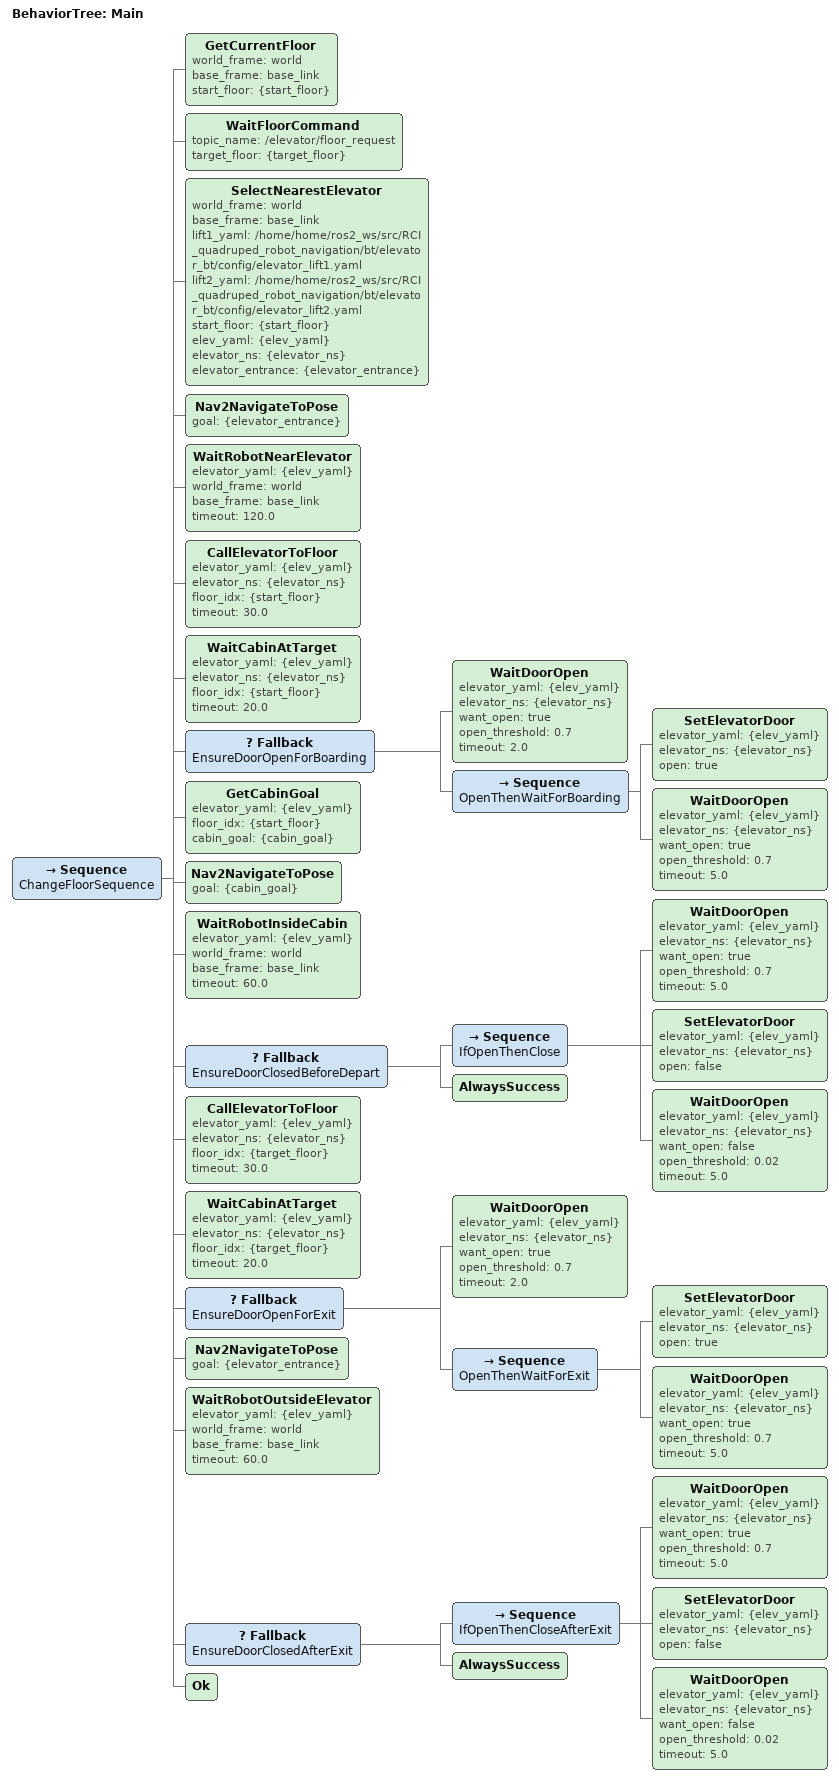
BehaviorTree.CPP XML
<root main_tree_to_execute="Main">

  <BehaviorTree ID="Main">
    <Sequence name="ChangeFloorSequence">
      <GetCurrentFloor
          world_frame="world"
          base_frame="base_link"
          start_floor="{start_floor}"/>

      <WaitFloorCommand
          topic_name="/elevator/floor_request"
          target_floor="{target_floor}"/>

      <SelectNearestElevator
          world_frame="world"
          base_frame="base_link"
          lift1_yaml="/home/home/ros2_ws/src/RCI_quadruped_robot_navigation/bt/elevator_bt/config/elevator_lift1.yaml"
          lift2_yaml="/home/home/ros2_ws/src/RCI_quadruped_robot_navigation/bt/elevator_bt/config/elevator_lift2.yaml"
          start_floor="{start_floor}"
          elev_yaml="{elev_yaml}"
          elevator_ns="{elevator_ns}"
          elevator_entrance="{elevator_entrance}"/>

      <!-- NavigateToElevatorEntrance -->
      <Nav2NavigateToPose
          goal="{elevator_entrance}"/>

      <!-- ElevatorSequence -->
      <WaitRobotNearElevator
          elevator_yaml="{elev_yaml}"
          world_frame="world"
          base_frame="base_link"
          timeout="120.0"/>

      <CallElevatorToFloor
          elevator_yaml="{elev_yaml}"
          elevator_ns="{elevator_ns}"
          floor_idx="{start_floor}"
          timeout="30.0"/>

      <WaitCabinAtTarget
          elevator_yaml="{elev_yaml}"
          elevator_ns="{elevator_ns}"
          floor_idx="{start_floor}"
          timeout="20.0"/>

      <Fallback name="EnsureDoorOpenForBoarding">
        <WaitDoorOpen
            elevator_yaml="{elev_yaml}"
            elevator_ns="{elevator_ns}"
            want_open="true"
            open_threshold="0.7"
            timeout="2.0"/>
        <Sequence name="OpenThenWaitForBoarding">
          <SetElevatorDoor
              elevator_yaml="{elev_yaml}"
              elevator_ns="{elevator_ns}"
              open="true"/>
          <WaitDoorOpen
              elevator_yaml="{elev_yaml}"
              elevator_ns="{elevator_ns}"
              want_open="true"
              open_threshold="0.7"
              timeout="5.0"/>
        </Sequence>
      </Fallback>

      <!-- NavigateIntoCabin -->
      <GetCabinGoal
        elevator_yaml="{elev_yaml}"
        floor_idx="{start_floor}"
        cabin_goal="{cabin_goal}"/>
      <Nav2NavigateToPose
          goal="{cabin_goal}"/>

      <WaitRobotInsideCabin
          elevator_yaml="{elev_yaml}"
          world_frame="world"
          base_frame="base_link"
          timeout="60.0"/>

      <Fallback name="EnsureDoorClosedBeforeDepart">
        <Sequence name="IfOpenThenClose">
          <WaitDoorOpen
              elevator_yaml="{elev_yaml}"
              elevator_ns="{elevator_ns}"
              want_open="true"
              open_threshold="0.7"
              timeout="5.0"/>
          <SetElevatorDoor
              elevator_yaml="{elev_yaml}"
              elevator_ns="{elevator_ns}"
              open="false"/>
          <WaitDoorOpen
              elevator_yaml="{elev_yaml}"
              elevator_ns="{elevator_ns}"
              want_open="false"
              open_threshold="0.02"
              timeout="5.0"/>
        </Sequence>
        <AlwaysSuccess/>
      </Fallback>

      <CallElevatorToFloor
          elevator_yaml="{elev_yaml}"
          elevator_ns="{elevator_ns}"
          floor_idx="{target_floor}"
          timeout="30.0"/>

      <WaitCabinAtTarget
          elevator_yaml="{elev_yaml}"
          elevator_ns="{elevator_ns}"
          floor_idx="{target_floor}"
          timeout="20.0"/>

      <Fallback name="EnsureDoorOpenForExit">
        <WaitDoorOpen
            elevator_yaml="{elev_yaml}"
            elevator_ns="{elevator_ns}"
            want_open="true"
            open_threshold="0.7"
            timeout="2.0"/>
        <Sequence name="OpenThenWaitForExit">
          <SetElevatorDoor
              elevator_yaml="{elev_yaml}"
              elevator_ns="{elevator_ns}"
              open="true"/>
          <WaitDoorOpen
              elevator_yaml="{elev_yaml}"
              elevator_ns="{elevator_ns}"
              want_open="true"
              open_threshold="0.7"
              timeout="5.0"/>
        </Sequence>
      </Fallback>

      <!-- NavigateOutOfCabin -->
      <Nav2NavigateToPose
          goal="{elevator_entrance}"/>

      <WaitRobotOutsideElevator
          elevator_yaml="{elev_yaml}"
          world_frame="world"
          base_frame="base_link"
          timeout="60.0"/>

      <Fallback name="EnsureDoorClosedAfterExit">
        <Sequence name="IfOpenThenCloseAfterExit">
          <WaitDoorOpen
              elevator_yaml="{elev_yaml}"
              elevator_ns="{elevator_ns}"
              want_open="true"
              open_threshold="0.7"
              timeout="5.0"/>
          <SetElevatorDoor
              elevator_yaml="{elev_yaml}"
              elevator_ns="{elevator_ns}"
              open="false"/>
          <WaitDoorOpen
              elevator_yaml="{elev_yaml}"
              elevator_ns="{elevator_ns}"
              want_open="false"
              open_threshold="0.02"
              timeout="5.0"/>
        </Sequence>
        <AlwaysSuccess/>
      </Fallback>

      <Ok/>
    </Sequence>
  </BehaviorTree>

</root>
